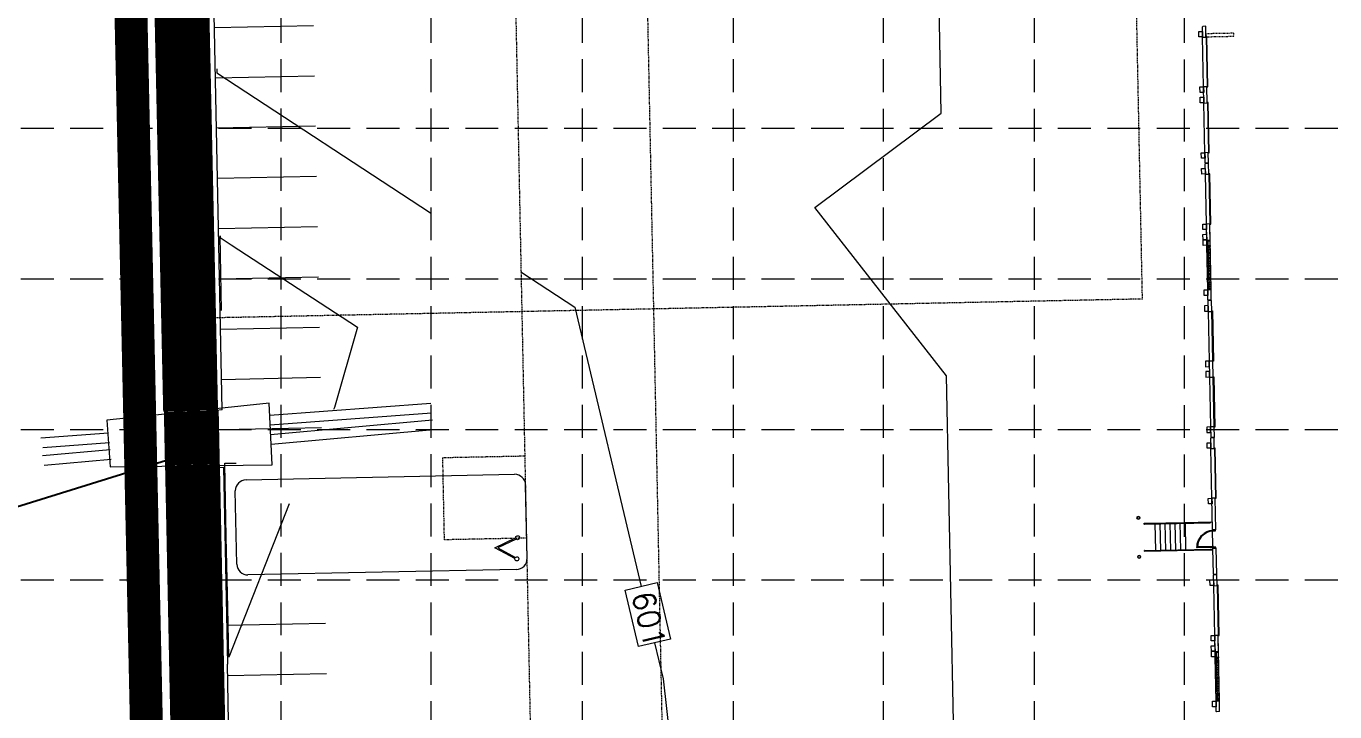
# Model space of a CAD drawing. Extents: x 2140663 to 2528301, y 336313 to 7007653.
# Drawn here: x 2527319.9 to 2527558.4, y 7006612.1 to 7006737 of the extents above; entities that cross this region are included whole.
import ezdxf

# ---------------------------------------------------------------- set-up
doc = ezdxf.new("R2010")
doc.units = 0
doc.header["$MEASUREMENT"] = 0
for name, pattern in [('HIDDEN', [0.375, 0.25, -0.125]), ('PHANTOM2', [1.25, 0.625, -0.125, 0.125, -0.125, 0.125, -0.125]), ('xdrc002ar$0$HIDDEN2', [0.1875, 0.125, -0.0625]), ('xdrc002pt$0$HIDDEN2', [0.1875, 0.125, -0.0625])]:
    doc.linetypes.add(name, pattern=pattern)
for name, color, linetype in [('1 PROPOSED CONTOURS', 43, 'Continuous'), ('1 SILT FENCE', 200, 'Continuous'), ('GRID', 254, 'HIDDEN'), ('LIMITS OF DISTURBANCE', 1, 'HIDDEN'), ('SANDBAGS', 250, 'HIDDEN'), ('xdrc002ar$0$BASE1$0$ADO', 8, 'Continuous'), ('xdrc002ar$0$BASE1$0$AFL', 1, 'Continuous'), ('xdrc002ar$0$BASE1$0$AFLHR', 7, 'Continuous'), ('xdrc002ar$0$BASE1$0$AFLST', 1, 'Continuous'), ('xdrc002ar$0$BASE1$0$awa', 7, 'Continuous'), ('xdrc002ar$0$BASE1$0$awaWING', 1, 'xdrc002ar$0$HIDDEN2'), ('xdrc002ar$0$WINDOWS', 8, 'Continuous'), ('xdrc002ar$0$xdrc002ar$0$C-PKNG-FACE-N', 1, 'Continuous'), ('xdrc002ar$0$xdrc002ar$0$C-PKNG-STRP-N', 6, 'Continuous'), ('xdrc002ar$0$xdrc002WS$0$C-WATR-FDC-N-D1', 2, 'Continuous'), ('xdrc002ar$0$XR3$0$BASE1$0$ADO', 3, 'Continuous'), ('xdrc002ar$0$XR3$0$BASE1$0$AFL', 1, 'Continuous'), ('xdrc002ar$0$XR3$0$BASE1$0$AFLHR', 2, 'Continuous'), ('xdrc002ar$0$XR3$0$BASE1$0$AFLST', 2, 'Continuous'), ('xdrc002ar$0$XR3$0$BASE1$0$awa', 4, 'Continuous'), ('xdrc002ar$0$XR3$0$WINDOWS', 2, 'Continuous'), ('xdrc002bs$0$C-STRM-DEMO-E', 6, 'Continuous'), ('xdrc002bs$0$v-pave-exst', 6, 'Continuous'), ('xdrc002pt$0$V-ESMT-ACCS-N', 2, 'xdrc002pt$0$HIDDEN2'), ('xdrc002pt$0$V-ESMT-STRM-N', 2, 'xdrc002pt$0$HIDDEN2'), ('xdrc002pt$0$v-prop-line', 3, 'PHANTOM2')]:
    doc.layers.add(name, color=color, linetype=linetype)
doc.layers.add('xdrc002bs$0$v-strm-exst', color=2, linetype='Continuous', lineweight=0)
doc.styles.get("Standard").update_dxf_attribs({"font": 'ARIAL.TTF'})

# ---------------------------------------------------------------- blocks, each defined once
blk = doc.blocks.new('xdrc002ar$0$XR3$0$A$C228123AE')
at = {"layer": 'xdrc002ar$0$XR3$0$BASE1$0$ADO', "lineweight": 0}
for points in [[(22.61683327611536, 15.75429074559361), (22.61683327611536, 17.50429074559361), (132.6168332761154, 17.50429074559361), (132.6168332761154, 15.75429074559361)], [(166.6168332761154, 15.75429074559361), (166.6168332761154, 17.50429074559361), (276.6168332761154, 17.50429074559361), (276.6168332761154, 15.75429074559361)]]:
    blk.add_lwpolyline(points, close=True, dxfattribs=at)
at = {"layer": 'xdrc002ar$0$XR3$0$BASE1$0$AFL', "lineweight": 0}
for p, q in [((22.86683327844366, 8.004440076649189), (132.3668332770467, 8.004440076649189)), ((166.866833277978, 8.004440076649189), (276.366833276581, 8.004440076649189))]:
    blk.add_line(p, q, dxfattribs=at)
for points in [[(10.86683327844366, 8.004440078511834), (10.86683327844366, 0.004440078511834145), (22.86683327844366, 0.004440078511834145), (22.86683327844366, 8.004440078511834)], [(132.3668332770467, 8.004440078511834), (132.3668332770467, 0.004440078511834145), (144.3668332770467, 0.004440078511834145), (144.3668332770467, 8.004440078511834)], [(154.866833277978, 8.004440077580512), (154.866833277978, 0.00444007758051157), (166.866833277978, 0.00444007758051157), (166.866833277978, 8.004440077580512)], [(276.366833276581, 8.004440077580512), (276.366833276581, 0.00444007758051157), (288.366833276581, 0.00444007758051157), (288.366833276581, 8.004440077580512)]]:
    blk.add_lwpolyline(points, close=True, dxfattribs=at)
at = {"layer": 'xdrc002ar$0$XR3$0$BASE1$0$awa', "lineweight": 0}
for p, q in [((-0.008166723418980837, 15.25444007758051), (23.61683327611536, 15.25444007664919)), ((-0.008166723418980837, 15.25444007758051), (-0.008166723418980837, 8.754440076649189)), ((0.7418332765810192, 8.004440076649189), (-0.008166723418980837, 8.754440076649189)), ((0.7418332765810192, 8.004440076649189), (22.86683327658102, 8.004440076649189)), ((23.61683327658102, 8.754440076649189), (22.86683327658102, 8.004440076649189)), ((23.61683327658102, 8.754440076649189), (23.61683327611536, 15.25444007664919)), ((131.6168332770467, 8.754440078511834), (131.616833276581, 15.25444007851183)), ((131.6168332761154, 15.25444007758051), (167.6168332756497, 15.25444007571787)), ((131.6168332770467, 8.754440078511834), (132.3668332770467, 8.004440078511834)), ((132.3668332770467, 8.004440078511834), (166.866833277978, 8.004440076649189)), ((166.866833276581, 8.004440076649189), (167.616833276581, 8.754440076649189)), ((167.616833276581, 8.754440076649189), (167.6168332756497, 15.25444007851183)), ((275.616833276581, 8.754440077580512), (275.6168332756497, 15.25444007758051)), ((275.6168332761154, 15.25444007664919), (299.241833276581, 15.25444007758051)), ((276.366833276581, 8.004440077580512), (275.616833276581, 8.754440077580512)), ((276.366833276581, 8.004440077580512), (298.491833276581, 8.004440077580512)), ((299.241833276581, 8.754440077580512), (298.491833276581, 8.004440077580512)), ((299.241833276581, 15.25444007758051), (299.241833276581, 8.754440077580512))]:
    blk.add_line(p, q, dxfattribs=at)
blk = doc.blocks.new('xdrc002ar$0$XR3$0$BASE1$0$36D')
at = {"layer": 'xdrc002ar$0$XR3$0$BASE1$0$ADO'}
blk.add_lwpolyline([(-1.75, 1.000444171950221e-11), (0, 1.000444171950221e-11), (0, -35.99999999999), (-1.75, -35.99999999999)], close=True, dxfattribs=at)
blk.add_arc((0, 1.000444171950221e-11), 36, 180, 270, dxfattribs=at)
blk = doc.blocks.new('xdrc002ar$0$XR3$0$A$C2C35675B')
at = {"layer": 'xdrc002ar$0$XR3$0$BASE1$0$ADO', "lineweight": 0}
for points in [[(166.6244176290929, 172.5308349635452), (166.6244176290929, 174.2808349635452), (276.6244176290929, 174.2808349635452), (276.6244176290929, 172.5308349635452)], [(59.6332012093626, 170.7809842955321), (59.6332012093626, 166.0309842955321), (57.63320120889693, 166.0309842955321), (57.6332012093626, 170.7809842955321)], [(97.6332012093626, 170.7809842955321), (97.63320120889693, 166.0309842955321), (95.6332012093626, 166.0309842955321), (95.6332012093626, 170.7809842955321)]]:
    blk.add_lwpolyline(points, close=True, dxfattribs=at)
at = {"layer": 'xdrc002ar$0$XR3$0$BASE1$0$AFL', "lineweight": 0}
blk.add_line((166.8744176309556, 164.7809842946008), (276.3744176295586, 164.7809842946008), dxfattribs=at)
for points in [[(154.8744176309556, 164.7809842955321), (154.8744176309556, 156.7809842955321), (166.8744176309556, 156.7809842955321), (166.8744176309556, 164.7809842955321)], [(276.3744176295586, 164.7809842955321), (276.3744176295586, 156.7809842955321), (288.3744176295586, 156.7809842955321), (288.3744176295586, 164.7809842955321)]]:
    blk.add_lwpolyline(points, close=True, dxfattribs=at)
at = {"layer": 'xdrc002ar$0$XR3$0$BASE1$0$AFLHR', "lineweight": 0}
for p, q in [((54.13320120843127, 38.78098429553211), (54.13320120843127, 164.7809842955321)), ((54.13320120843127, 15.78098429646343), (54.13320120843127, 157.0340611664578)), ((55.63320120843127, 15.78098429646343), (55.63320120796561, 160.0691040679812)), ((113.6332012093626, 15.78098429646343), (113.6332012093626, 160.069068627432)), ((115.1332012093626, 38.78098429553211), (115.1332012093626, 164.7809842955321)), ((115.1332012093626, 15.78098429646343), (115.1332012093626, 157.0340611655265))]:
    blk.add_line(p, q, dxfattribs=at)
for centre, start, end in [((54.88320120889693, 160.069068627432), 0, 180), ((114.3832012093626, 160.069068627432), 0, 180), ((54.88320120982826, 15.78098429553211), 180, 0), ((114.3832012093626, 15.78098429646343), 180, 0)]:
    blk.add_arc(centre, 0.75, start, end, dxfattribs=at)
at = {"layer": 'xdrc002ar$0$XR3$0$BASE1$0$AFLST', "lineweight": 0}
for p, q in [((56.88320120982826, 164.7809842964634), (59.63320120843127, 164.7809842964634)), ((61.38320120843127, 164.7809842964634), (98.38320121075958, 164.7809842927381)), ((113.6332012093626, 104.7809842936695), (55.63320120843127, 104.7809842918068)), ((113.6332012093626, 93.78098429460078), (55.63320120843127, 93.78098429553211)), ((113.6332012093626, 82.78098429646343), (55.63320120843127, 82.78098429739475)), ((113.6332012093626, 71.78098429739475), (55.63320120843127, 71.78098429832608)), ((113.6332012093626, 60.7809842992574), (55.63320120843127, 60.78098430018872)), ((113.6332012093626, 49.78098430112004), (55.63320120843127, 49.78098430205137)), ((113.6332012093626, 38.78098430298269), (55.63320120843127, 38.78098430298269))]:
    blk.add_line(p, q, dxfattribs=at)
for centre in [(42.13320120843127, 2.998648459091783), (127.1332012098283, 2.998648459091783)]:
    blk.add_circle(centre, 3, dxfattribs=at)
at = {"layer": 'xdrc002ar$0$XR3$0$BASE1$0$awa', "lineweight": 0}
for p, q in [((-0.0005823704414069653, 172.0309842955321), (57.6332012093626, 172.0309842983261)), ((-0.0005823704414069653, 172.0309842955321), (-0.0005823704414069653, 165.5309842946008)), ((57.63320120889693, 165.5309842955321), (57.6332012093626, 172.0309842936695)), ((97.63320120982826, 172.0309842973948), (167.6244176286273, 172.0309842936695)), ((97.63320120889693, 165.5309842946008), (97.6332012093626, 172.0309842946008)), ((167.6244176295586, 165.5309842946008), (167.6244176286273, 172.0309842964634)), ((275.6244176295586, 165.5309842955321), (275.6244176286273, 172.0309842955321)), ((275.6244176290929, 172.0309842946008), (299.2494176295586, 172.0309842955321)), ((299.2494176295586, 172.0309842955321), (299.2494176295586, 165.5309842955321)), ((0.749417629558593, 164.7809842946008), (-0.0005823704414069653, 165.5309842946008)), ((0.7494176286272705, 164.7809842955321), (56.8832012093626, 164.7809842946008)), ((56.88320120889693, 164.7809842955321), (57.63320120889693, 165.5309842955321)), ((98.38320120889693, 164.7809842946008), (97.63320120889693, 165.5309842946008)), ((98.38320120517164, 164.7809842983261), (166.8744176309556, 164.7809842946008)), ((166.8744176295586, 164.7809842946008), (167.6244176295586, 165.5309842946008)), ((276.3744176295586, 164.7809842955321), (275.6244176295586, 165.5309842955321)), ((276.3744176295586, 164.7809842955321), (298.4994176295586, 164.7809842955321)), ((299.2494176295586, 165.5309842955321), (298.4994176295586, 164.7809842955321))]:
    blk.add_line(p, q, dxfattribs=at)
at = {"layer": 'xdrc002ar$0$XR3$0$BASE1$0$ADO', "lineweight": 0, "extrusion": (0, 0, -1), "zscale": -1}
blk.add_blockref('xdrc002ar$0$XR3$0$BASE1$0$36D', (-59.63320120843127, 166.0309842955321), dxfattribs=at)
blk = doc.blocks.new('xdrc002ar$0$XR3$0$A$C78C46FB7')
at = {"layer": 'xdrc002ar$0$XR3$0$WINDOWS', "linetype": 'Continuous', "lineweight": 0}
for p, q in [((-9.313225746154785e-10, 6.5), (1.999999999068677, 6.499999997206032)), ((-5.587935447692871e-09, 2), (1.999999994412065, 1.999999997206032)), ((1.999999994412065, 1.999999998137355), (1.999999999068677, 6.499999997206032)), ((1.999999997671694, 4.250759867951274), (105.9999999818392, 4.250759805552661)), ((107.9999999795109, 6.5), (105.9999999795109, 6.499999997206032)), ((105.9999999841675, 1.999999998137355), (105.9999999795109, 6.499999997206032)), ((107.9999999841675, 2), (105.9999999841675, 1.999999997206032))]:
    blk.add_line(p, q, dxfattribs=at)
blk = doc.blocks.new('xdrc002ar$0$BASE1$0$36D')
at = {"layer": 'xdrc002ar$0$BASE1$0$ADO'}
blk.add_lwpolyline([(-1.75, 1.000444171950221e-11), (0, 1.000444171950221e-11), (0, -35.99999999999), (-1.75, -35.99999999999)], close=True, dxfattribs=at)
blk.add_arc((0, 1.000444171950221e-11), 36, 180, 270, dxfattribs=at)

msp = doc.modelspace()

# ---------------------------------------------------------------- linework, layer by layer
at = {"layer": '1 PROPOSED CONTOURS', "color": 43, "lineweight": 0, "extrusion": (0.9998237379811397, 0.01877479612197324, 0), "elevation": 2658590.940832231}
msp.add_lwpolyline([(6958033.124135932, 602.0000000000005), (6958190.726379608, 602.0000000000005)], dxfattribs=at)
at = {"layer": '1 PROPOSED CONTOURS', "color": 43, "lineweight": 0}
for points, elevation in [([(2527354.642684694, 7006729.253888536), (2527354.642684698, 7006729.253888545)], 601), ([(2527354.642684698, 7006729.253888545), (2527354.666969925, 7006728.550383411)], 601), ([(2527355.26709807, 7006698.802870698), (2527355.276401256, 7006698.533371935)], 600), ([(2527355.276401256, 7006698.533371935), (2527357.293685895, 7006697.21232863)], 600), ([(2527410.071885134, 7006692.267802658), (2527419.908715188, 7006685.826035182)], 601), ([(2527349.880919536, 7006679.297707298), (2527350.918920114, 7006679.403564127)], 599), ([(2527350.918920114, 7006679.403564127), (2527350.93010422, 7006676.191477386)], 599), ([(2527350.93010422, 7006676.191477386), (2527350.987109301, 7006669.410518965)], 599), ([(2527356.10518522, 7006657.378874022), (2527358.17899018, 7006657.397570705)], 600), ([(2527356.379096113, 7006643.944676698), (2527356.10518522, 7006657.268061657)], 600), ([(2527367.84835436, 7006649.958880051), (2527356.830089073, 7006622.007826449)], 600)]:
    msp.add_lwpolyline(points, dxfattribs=dict(at, elevation=elevation))
at = {"layer": '1 PROPOSED CONTOURS', "color": 43, "lineweight": 0, "extrusion": (0.5478446263615063, 0.8365801009866429, 0), "elevation": 7246287.351474898}
msp.add_lwpolyline([(1724263.962178536, 601.0000000000005), (1724217.398755359, 601.0000000000005)], dxfattribs=at)
at = {"layer": '1 PROPOSED CONTOURS', "color": 43, "lineweight": 0, "extrusion": (-0.5974290973811524, 0.8019217378287871, 0), "elevation": 4108847.947987372}
msp.add_lwpolyline([(-6212836.866905555, 602.0000000000002), (-6212865.626067247, 602.0000000000002)], dxfattribs=at)
at = {"layer": '1 PROPOSED CONTOURS', "color": 43, "lineweight": 0, "extrusion": (0.7871897161768903, 0.6167109134313637, 0), "elevation": 6310704.195995749}
msp.add_lwpolyline([(3956851.972730976, 602), (3956890.944302427, 602)], dxfattribs=at)
at = {"layer": '1 PROPOSED CONTOURS', "color": 43, "lineweight": 0, "extrusion": (0.9998030805848842, 0.01984439600934758, 0), "elevation": 2665901.287539472}
msp.add_lwpolyline([(6955151.631799056, 600.0000000000005), (6955165.20906394, 600.0000000000005)], dxfattribs=at)
at = {"layer": '1 PROPOSED CONTOURS', "color": 43, "lineweight": 0, "extrusion": (-0.5478446232733848, -0.8365801030089367, 0), "elevation": -7246262.580078906}
msp.add_lwpolyline([(-1724244.56958672, 600), (-1724217.105971871, 600)], dxfattribs=at)
at = {"layer": '1 PROPOSED CONTOURS', "color": 43, "lineweight": 0, "extrusion": (0.9542100832262653, 0.2991372879955356, 0), "elevation": 4507588.953881206}
msp.add_lwpolyline([(5929823.413819462, 600.0000000000005), (5929823.413818477, 600.0000000000005)], dxfattribs=at)
at = {"layer": '1 PROPOSED CONTOURS', "color": 43, "lineweight": 0, "extrusion": (0.9729939270346778, 0.2308307127607505, 0), "elevation": 4076522.505560766}
msp.add_lwpolyline([(6234056.618397749, 601), (6234004.307124878, 601)], dxfattribs=at)
at = {"layer": '1 PROPOSED CONTOURS', "color": 43, "lineweight": 0, "extrusion": (0.9619118568119178, -0.2733597990280366, 0), "elevation": 515771.818718317}
msp.add_lwpolyline([(7430694.815358375, 600), (7430679.626447158, 600)], dxfattribs=at)
at = {"layer": '1 PROPOSED CONTOURS', "color": 43, "lineweight": 0, "extrusion": (0.1014552600501517, -0.9948401028346998, 0), "elevation": -6714112.613654478}
msp.add_lwpolyline([(3225172.329882012, 599), (3225173.485670164, 599)], dxfattribs=at)
at = {"layer": '1 PROPOSED CONTOURS', "color": 43, "lineweight": 0, "extrusion": (0.999793571417618, 0.02031783827094636, 0), "elevation": 2669187.588484105}
msp.add_lwpolyline([(6953876.045047607, 599), (6953882.538823413, 599)], dxfattribs=at)
at = {"layer": '1 PROPOSED CONTOURS', "color": 43, "lineweight": 0, "extrusion": (0.9997935721647712, 0.02031780150524478, 0), "elevation": 2669187.332767184}
msp.add_lwpolyline([(6953872.833180619, 599), (6953876.143202418, 599)], dxfattribs=at)
at = {"layer": '1 PROPOSED CONTOURS', "color": 43, "lineweight": 0, "extrusion": (0.9997939987255932, 0.02029680054315868, 0), "elevation": 2669180.035889275}
msp.add_lwpolyline([(6953824.873922833, 602.0000000000005), (6953930.03412268, 602.0000000000005)], dxfattribs=at)
at = {"layer": '1 PROPOSED CONTOURS', "color": 43, "lineweight": 0, "extrusion": (0.015481386728047, -0.9998801561512143, 0), "elevation": -6966702.806260691}
msp.add_lwpolyline([(2635520.086765984, 599), (2635519.00139075, 599)], dxfattribs=at)
at = {"layer": '1 PROPOSED CONTOURS', "color": 43, "lineweight": 0, "extrusion": (0.015481385799505, -0.9998801561655912, 0), "elevation": -6966702.808708175}
msp.add_lwpolyline([(2635521.051989944, 599.0000000000005), (2635520.080296332, 599.0000000000005)], dxfattribs=at)
at = {"layer": '1 PROPOSED CONTOURS', "color": 43, "lineweight": 0, "extrusion": (0.887129172900173, -0.4615212135855239, 0), "elevation": -991616.6292750593}
msp.add_lwpolyline([(7382256.886645576, 600.0000000000002), (7382256.445606039, 600.0000000000002)], dxfattribs=at)
at = {"layer": '1 PROPOSED CONTOURS', "color": 43, "lineweight": 0, "extrusion": (1, 0, 0), "elevation": 2527356.10518522}
for points in [[(7006657.268061657, 600), (7006657.378874022, 600)], [(7006657.378874022, 600), (7006657.378874022, 600)]]:
    msp.add_lwpolyline(points, dxfattribs=at)
at = {"layer": '1 PROPOSED CONTOURS', "color": 43, "lineweight": 0, "extrusion": (0.9997887377904114, 0.02055431311077812, 0), "elevation": 2670839.197697669}
msp.add_lwpolyline([(6953202.726218218, 600), (6953215.631236682, 600)], dxfattribs=at)
at = {"layer": '1 PROPOSED CONTOURS', "color": 43, "linetype": 'Continuous', "lineweight": 0, "extrusion": (0.2308307125559688, -0.9729939270832597, 0)}
for points, elevation in [([(4076519.504248724, 601), (4076525.504248724, 601)], -6234004.307982847), ([(4076525.504248726, 601), (4076519.504248726, 601)], -6233993.736554276)]:
    msp.add_lwpolyline(points, dxfattribs=dict(at, elevation=elevation))
at = {"layer": '1 PROPOSED CONTOURS', "color": 43, "linetype": 'Continuous', "lineweight": 0, "extrusion": (0.9729939270427443, 0.2308307127267484, 0)}
for points, elevation in [([(6233993.735838765, 601), (6234004.307267337, 601)], 4076519.505342913), ([(6234004.307267335, 601), (6233993.735838763, 601)], 4076525.505342914)]:
    msp.add_lwpolyline(points, dxfattribs=dict(at, elevation=elevation))
at = {"layer": '1 PROPOSED CONTOURS', "color": 43, "lineweight": 0, "extrusion": (0.9997887359842994, 0.02055440096224717, 0), "elevation": 2670839.808675811}
msp.add_lwpolyline([(6953193.455064255, 600), (6953202.491531463, 600)], dxfattribs=at)
at = {"layer": '1 PROPOSED CONTOURS', "color": 43, "lineweight": 0, "extrusion": (0.9729939270404335, 0.2308307127364893, 0), "elevation": 4076522.505405326}
msp.add_lwpolyline([(6233993.735797954, 601.0000000000005), (6233987.000145018, 601.0000000000005)], dxfattribs=at)
at = {"layer": '1 PROPOSED CONTOURS', "color": 43, "lineweight": 0, "extrusion": (0.9937542034164745, 0.1115911429822648, 0), "elevation": 3293526.648625991}
msp.add_lwpolyline([(6680816.706798923, 601), (6680759.071761793, 601)], dxfattribs=at)
at = {"layer": '1 SILT FENCE', "color": 200, "linetype": 'Continuous', "lineweight": 0, "const_width": 10}
for points in [[(2527349.882174684, 7006666.896567727), (2527332.665792525, 7007457.699583834), (2527360.286020877, 7007457.772928173)], [(2527399.081934685, 7006315.288383235), (2527391.900589671, 7006326.489594969), (2527366.741728181, 7006393.255902261), (2527354.340679787, 7006455.342112081), (2527350.22266781, 7006657.083685357)]]:
    msp.add_lwpolyline(points, dxfattribs=at)
at = {"layer": 'GRID', "color": 253, "linetype": 'HIDDEN', "lineweight": 0, "ltscale": 24}
for p, q in [((2527339.208465025, 7006032.020494846), (2527338.773547749, 7007623.404141763)), ((2527366.415647264, 7006032.016217309), (2527366.29970966, 7007623.616497753)), ((2527393.70391521, 7006032.011927022), (2527393.789998551, 7007623.565466588)), ((2527421.368363672, 7006032.007577593), (2527421.22060479, 7007623.464267181)), ((2527448.923389785, 7006032.003245368), (2527448.642908241, 7007623.487741725)), ((2527476.162591924, 7006031.998962794), (2527476.168752994, 7007623.471191216)), ((2527503.695680559, 7006031.994634018), (2527503.666313902, 7007623.464716725)), ((2527530.983350792, 7006031.990343825), (2527531.038154987, 7007623.461265043)), ((2527228.947377252, 7006718.466412088), (2528272.331315909, 7006718.466412088)), ((2527228.947377252, 7006691.00894002), (2528272.331315909, 7006691.00894002)), ((2527228.947377252, 7006663.551467947), (2528272.331315909, 7006663.551467947)), ((2527228.947377252, 7006636.093995878), (2528272.331315909, 7006636.093995878))]:
    msp.add_line(p, q, dxfattribs=at)
at = {"layer": 'LIMITS OF DISTURBANCE', "ltscale": 70, "const_width": 6}
msp.add_lwpolyline([(2527323.279507909, 7007478.034385583), (2527323.279507909, 7007463.102355542), (2527345.362386929, 7006446.874516389, 0.3527120601780434), (2527681.725039883, 7006131.321992346), (2528205.897920626, 7006144.525554366), (2528183.386823632, 7007495.015237641)], format="xyb", close=True, dxfattribs=at)
at = {"layer": 'SANDBAGS', "color": 7, "linetype": 'Continuous'}
msp.add_line((2527307.647117077, 7006646.172703863), (2527349.162242641, 7006659.067931596), dxfattribs=at)
at = {"layer": 'SANDBAGS', "color": 2, "linetype": 'Continuous', "lineweight": 0, "const_width": 10}
msp.add_lwpolyline([(2527350.203335265, 7006657.088970589), (2527350.002599594, 7006666.870458428)], dxfattribs=at)
at = {"layer": 'xdrc002ar$0$BASE1$0$ADO', "lineweight": 0}
for points in [[(2527535.134126392, 7006725.962106516), (2527535.279929625, 7006725.965066506), (2527535.093873107, 7006735.129841175), (2527534.948069874, 7006735.126881185)], [(2527535.377691288, 7006713.964583312), (2527535.523494522, 7006713.967543302), (2527535.337438004, 7006723.132317971), (2527535.19163477, 7006723.129357981)], [(2527535.962893989, 7006685.138661806), (2527536.108697223, 7006685.141621797), (2527536.294753741, 7006675.976847128), (2527536.148950507, 7006675.973887137)], [(2527536.206458885, 7006673.141138603), (2527536.352262119, 7006673.144098594), (2527536.538318637, 7006663.979323925), (2527536.392515403, 7006663.976363934)], [(2527536.656385397, 7006650.978941713), (2527536.80218863, 7006650.981901703), (2527536.616132112, 7006660.146676373), (2527536.470328879, 7006660.143716382)], [(2527536.627287928, 7006645.227900588), (2527536.231536294, 7006645.219866329), (2527536.23491914, 7006645.053234062), (2527536.630670773, 7006645.061268321)], [(2527536.691561997, 7006642.06188752), (2527536.295810364, 7006642.053853261), (2527536.29919321, 7006641.887220995), (2527536.694944843, 7006641.895255254)]]:
    msp.add_lwpolyline(points, close=True, dxfattribs=at)
at = {"layer": 'xdrc002ar$0$BASE1$0$ADO', "color": 7, "lineweight": 0}
for points in [[(2527535.641552365, 7006700.967310765), (2527535.787355598, 7006700.970270755), (2527535.601299069, 7006710.135045358), (2527535.455495837, 7006710.132085368)], [(2527537.163806453, 7006625.98410169), (2527537.309609686, 7006625.987061681), (2527537.123553157, 7006635.151836284), (2527536.977749925, 7006635.148876294)]]:
    msp.add_lwpolyline(points, close=True, dxfattribs=at)
at = {"layer": 'xdrc002ar$0$BASE1$0$AFL', "color": 7, "lineweight": 0}
for p, q in [((2527534.488015945, 7006725.969827275), (2527534.302805138, 7006735.092943877)), ((2527534.731580841, 7006713.972304071), (2527534.546370034, 7006723.095420673)), ((2527534.123404968, 7006711.084410268), (2527534.789934029, 7006711.097941652)), ((2527534.143702043, 7006710.084616676), (2527534.123404968, 7006711.084410268)), ((2527534.810231105, 7006710.098148059), (2527534.143702043, 7006710.084616676)), ((2527534.789934029, 7006711.097941652), (2527534.810231105, 7006710.098148059)), ((2527534.995441922, 7006700.975031522), (2527534.810231105, 7006710.098148059)), ((2527534.328912861, 7006700.961500138), (2527534.995441922, 7006700.975031522)), ((2527534.349209937, 7006699.961706545), (2527534.328912861, 7006700.961500138)), ((2527534.995441922, 7006700.975031522), (2527535.015738999, 7006699.975237929)), ((2527535.015738999, 7006699.975237929), (2527534.349209937, 7006699.961706545)), ((2527534.387266954, 7006698.087093559), (2527535.053796016, 7006698.100624943)), ((2527534.40756403, 7006697.087299964), (2527534.387266954, 7006698.087093559)), ((2527535.053796016, 7006698.100624943), (2527535.074093092, 7006697.100831348)), ((2527535.074093092, 7006697.100831348), (2527534.40756403, 7006697.087299964)), ((2527534.572477771, 7006688.963977021), (2527535.239006833, 7006688.977508405)), ((2527534.592774847, 7006687.964183428), (2527534.572477771, 7006688.963977021)), ((2527535.239006833, 7006688.977508405), (2527535.259303909, 7006687.977714812)), ((2527535.259303909, 7006687.977714812), (2527534.592774847, 7006687.964183428)), ((2527535.317629253, 7006685.104724498), (2527535.502840059, 7006675.981607896)), ((2527535.561194149, 7006673.107201295), (2527535.746404956, 7006663.984084693)), ((2527536.010274949, 7006650.986662472), (2527535.825064142, 7006660.109779074)), ((2527535.645659056, 7006636.101201194), (2527536.312188117, 7006636.114732578)), ((2527535.665956131, 7006635.101407601), (2527535.645659056, 7006636.101201194)), ((2527536.312188117, 7006636.114732578), (2527536.332485193, 7006635.114938985)), ((2527536.332485193, 7006635.114938985), (2527535.665956131, 7006635.101407601)), ((2527536.51769601, 7006625.991822449), (2527536.332485193, 7006635.114938985)), ((2527535.851166949, 7006625.978291065), (2527536.51769601, 7006625.991822449)), ((2527535.871464025, 7006624.978497472), (2527535.851166949, 7006625.978291065)), ((2527536.537993087, 7006624.992028856), (2527535.871464025, 7006624.978497472)), ((2527536.51769601, 7006625.991822449), (2527536.537993087, 7006624.992028856)), ((2527535.909521042, 7006623.103884485), (2527536.576050104, 7006623.117415868)), ((2527535.929818118, 7006622.104090892), (2527535.909521042, 7006623.103884485)), ((2527536.596347179, 7006622.117622276), (2527535.929818118, 7006622.104090892)), ((2527536.576050104, 7006623.117415868), (2527536.596347179, 7006622.117622276)), ((2527536.094731859, 7006613.980767949), (2527536.761260921, 7006613.994299333)), ((2527536.115028935, 7006612.980974355), (2527536.094731859, 7006613.980767949)), ((2527536.781557997, 7006612.994505739), (2527536.115028935, 7006612.980974355)), ((2527536.761260921, 7006613.994299333), (2527536.781557997, 7006612.994505739))]:
    msp.add_line(p, q, dxfattribs=at)
for points in [[(2527534.302805138, 7006735.092943877), (2527533.636276071, 7006735.079412494), (2527533.615978996, 7006736.079206094), (2527534.282508063, 7006736.092737477)], [(2527534.508313019, 7006724.970033675), (2527533.841783952, 7006724.956502291), (2527533.821486878, 7006725.956295892), (2527534.488015945, 7006725.969827275)], [(2527534.546370034, 7006723.095420673), (2527533.879840967, 7006723.08188929), (2527533.859543893, 7006724.081682891), (2527534.526072959, 7006724.095214274)], [(2527534.751877916, 7006712.972510471), (2527534.085348849, 7006712.958979088), (2527534.065051774, 7006713.958772688), (2527534.731580841, 7006713.972304071)], [(2527535.297332178, 7006686.104518099), (2527534.630803111, 7006686.090986716), (2527534.651100186, 7006685.091193115), (2527535.317629253, 7006685.104724498)], [(2527535.50284006, 7006675.981607896), (2527534.836310993, 7006675.968076513), (2527534.856608068, 7006674.968282913), (2527535.523137134, 7006674.981814296)], [(2527535.540897075, 7006674.106994895), (2527534.874368008, 7006674.093463512), (2527534.894665082, 7006673.093669912), (2527535.561194149, 7006673.107201295)], [(2527535.746404956, 7006663.984084693), (2527535.079875889, 7006663.97055331), (2527535.100172963, 7006662.970759709), (2527535.76670203, 7006662.984291092)], [(2527535.825064142, 7006660.109779074), (2527535.158535075, 7006660.096247691), (2527535.138238001, 7006661.096041291), (2527535.804767068, 7006661.109572674)], [(2527536.030572024, 7006649.986868871), (2527535.364042957, 7006649.973337488), (2527535.343745882, 7006650.973131089), (2527536.010274949, 7006650.986662472)]]:
    msp.add_lwpolyline(points, close=True, dxfattribs=at)
at = {"layer": 'xdrc002ar$0$BASE1$0$AFLHR', "lineweight": 0}
for p, q in [((2527523.683687357, 7006646.423762374), (2527535.452347546, 7006646.662681061)), ((2527523.686224491, 7006646.298788173), (2527535.707749767, 7006646.542840342)), ((2527525.599958424, 7006646.4626651), (2527536.097791227, 7006646.675784384)), ((2527523.784327019, 7006641.466452438), (2527535.805855248, 7006641.710504667)), ((2527523.786864153, 7006641.341478239), (2527535.555524343, 7006641.580396926)), ((2527525.70313522, 7006641.380380965), (2527536.200968023, 7006641.593500249))]:
    msp.add_line(p, q, dxfattribs=at)
for centre, start, end in [((2527523.684955924, 7006646.361275273), 91.16301703732765, 271.1630170373276), ((2527535.7064812, 7006646.605327442), 271.1630170373276, 91.16301703732765), ((2527523.785595586, 7006641.403965339), 91.16301703732765, 271.1630170373276), ((2527535.807120862, 7006641.648017507), 271.1630170373276, 91.16301703732765)]:
    msp.add_arc(centre, 0.06249997545074071, start, end, dxfattribs=at)
at = {"layer": 'xdrc002ar$0$BASE1$0$AFLST', "color": 7, "lineweight": 0}
for p, q in [((2527525.602495559, 7006646.3376909), (2527525.700598086, 7006641.505355165)), ((2527526.518973025, 7006646.356296551), (2527526.617075553, 7006641.523960817)), ((2527527.435450492, 7006646.374902204), (2527527.53355302, 7006641.542566469)), ((2527528.351927959, 7006646.393507855), (2527528.450030487, 7006641.56117212)), ((2527529.268405426, 7006646.412113507), (2527529.366507953, 7006641.579777773)), ((2527530.184882893, 7006646.430719159), (2527530.28298542, 7006641.598383424)), ((2527531.10136036, 7006646.449324811), (2527531.199462887, 7006641.616989076)), ((2527536.188705207, 7006642.197542216), (2527536.12612256, 7006645.280239151)), ((2527536.19631661, 7006641.822619616), (2527536.191665197, 7006642.051738983))]:
    msp.add_line(p, q, dxfattribs=at)
for centre in [(2527522.598415485, 7006647.401935638), (2527522.74218643, 7006640.320064303)]:
    msp.add_circle(centre, 0.2499999018029629, dxfattribs=at)
at = {"layer": 'xdrc002ar$0$BASE1$0$awa', "lineweight": 0}
for p, q in [((2527534.32660094, 7006737.000068995), (2527534.265382406, 7006736.936313327)), ((2527534.302805138, 7006735.092943877), (2527534.265382406, 7006736.936313327)), ((2527534.868155806, 7006737.011063243), (2527534.32660094, 7006737.000068995)), ((2527534.908115672, 7006735.042719593), (2527534.868155806, 7006737.011063243)), ((2527534.302805138, 7006735.092943877), (2527534.366560805, 7006735.031725344)), ((2527534.366560805, 7006735.031725344), (2527534.908115672, 7006735.042719593)), ((2527534.488015945, 7006725.969827275), (2527534.549234477, 7006726.033582942)), ((2527534.546370034, 7006723.095420673), (2527534.488015945, 7006725.969827275)), ((2527534.549234477, 7006726.033582942), (2527535.090789344, 7006726.044577191)), ((2527535.151680568, 7006723.04519639), (2527535.090789344, 7006726.044577191)), ((2527534.610125701, 7006723.034202141), (2527534.546370034, 7006723.095420673)), ((2527534.610125701, 7006723.034202141), (2527535.151680568, 7006723.04519639)), ((2527534.792799374, 7006714.036059738), (2527534.731580841, 7006713.972304071)), ((2527534.769003572, 7006712.12893462), (2527534.731580841, 7006713.972304071)), ((2527534.792799374, 7006714.036059738), (2527535.33435424, 7006714.047053987)), ((2527535.374314106, 7006712.078710336), (2527535.33435424, 7006714.047053987)), ((2527534.769003572, 7006712.12893462), (2527534.832759239, 7006712.067716087)), ((2527535.374314106, 7006712.078710336), (2527534.832759239, 7006712.067716087)), ((2527535.280206522, 7006686.948093949), (2527535.341425054, 7006687.011849617)), ((2527535.280206522, 7006686.948093949), (2527535.317629253, 7006685.104724498)), ((2527535.882979921, 7006687.022843865), (2527535.341425054, 7006687.011849617)), ((2527535.882979921, 7006687.022843865), (2527535.922939787, 7006685.054500215)), ((2527535.38138492, 7006685.043505966), (2527535.317629253, 7006685.104724498)), ((2527535.38138492, 7006685.043505966), (2527535.922939787, 7006685.054500215)), ((2527535.564058593, 7006676.045363563), (2527535.50284006, 7006675.981607896)), ((2527535.50284006, 7006675.981607896), (2527535.561194149, 7006673.107201295)), ((2527535.564058593, 7006676.045363563), (2527536.105613459, 7006676.056357812)), ((2527536.105613459, 7006676.056357812), (2527536.166504683, 7006673.056977011)), ((2527535.561194149, 7006673.107201295), (2527535.624949817, 7006673.045982762)), ((2527535.624949817, 7006673.045982762), (2527536.166504683, 7006673.056977011)), ((2527535.746404956, 7006663.984084693), (2527535.807623489, 7006664.04784036)), ((2527535.746404956, 7006663.984084693), (2527535.783827687, 7006662.140715242)), ((2527535.807623489, 7006664.04784036), (2527536.349178356, 7006664.058834609)), ((2527536.349178356, 7006664.058834609), (2527536.389138221, 7006662.090490958)), ((2527535.847583354, 7006662.079496709), (2527535.783827687, 7006662.140715242)), ((2527535.848859944, 7006662.016904192), (2527535.787641411, 7006661.953148524)), ((2527535.825064142, 7006660.109779074), (2527535.787641411, 7006661.953148524)), ((2527535.825064142, 7006660.109779074), (2527535.88881981, 7006660.048560541)), ((2527536.389138221, 7006662.090490958), (2527535.847583354, 7006662.079496709)), ((2527536.390414811, 7006662.027898441), (2527535.848859944, 7006662.016904192)), ((2527535.88881981, 7006660.048560541), (2527536.430374676, 7006660.05955479)), ((2527536.430374676, 7006660.05955479), (2527536.390414811, 7006662.027898441)), ((2527536.010274949, 7006650.986662472), (2527536.071493482, 7006651.050418139)), ((2527536.12612256, 7006645.28023915), (2527536.010274949, 7006650.986662472)), ((2527536.071493482, 7006651.050418139), (2527536.613048349, 7006651.061412388)), ((2527536.731433094, 7006645.230014866), (2527536.613048349, 7006651.061412388)), ((2527536.12612256, 7006645.28023915), (2527536.189878227, 7006645.219020617)), ((2527536.189878227, 7006645.219020617), (2527536.731433094, 7006645.230014866)), ((2527536.19631661, 7006641.822619616), (2527536.257535143, 7006641.886375283)), ((2527536.291262577, 7006637.145769818), (2527536.19631661, 7006641.822619616)), ((2527536.257535143, 7006641.886375283), (2527536.79909001, 7006641.897369532)), ((2527536.896573111, 7006637.095545533), (2527536.79909001, 7006641.897369532)), ((2527536.291262577, 7006637.145769818), (2527536.355018244, 7006637.084551285)), ((2527536.896573111, 7006637.095545533), (2527536.355018244, 7006637.084551285))]:
    msp.add_line(p, q, dxfattribs=at)
at = {"layer": 'xdrc002ar$0$BASE1$0$awa', "color": 7, "lineweight": 0}
for p, q in [((2527534.834026904, 7006712.005273162), (2527534.772808372, 7006711.941517496)), ((2527534.810231105, 7006710.098148059), (2527534.772808372, 7006711.941517496)), ((2527534.810231105, 7006710.098148059), (2527534.873986772, 7006710.036929526)), ((2527535.375581766, 7006712.016267411), (2527534.834026904, 7006712.005273162)), ((2527534.873986772, 7006710.036929526), (2527535.415541635, 7006710.047923775)), ((2527535.415541635, 7006710.047923775), (2527535.375581766, 7006712.016267411)), ((2527534.995441922, 7006700.975031522), (2527535.056660455, 7006701.03878719)), ((2527535.074093092, 7006697.100831348), (2527534.995441922, 7006700.975031522)), ((2527535.056660455, 7006701.03878719), (2527535.598215317, 7006701.049781439)), ((2527535.679403621, 7006697.050607067), (2527535.598215317, 7006701.049781439)), ((2527535.137848758, 7006697.039612818), (2527535.074093092, 7006697.100831348)), ((2527535.137848758, 7006697.039612818), (2527535.679403621, 7006697.050607067)), ((2527535.300225365, 7006689.041264073), (2527535.239006833, 7006688.977508405)), ((2527535.276429567, 7006687.134138968), (2527535.239006833, 7006688.977508405)), ((2527535.300225365, 7006689.041264073), (2527535.841780228, 7006689.052258322)), ((2527535.881740096, 7006687.083914685), (2527535.841780228, 7006689.052258322)), ((2527535.276429567, 7006687.134138968), (2527535.340185233, 7006687.072920436)), ((2527535.881740096, 7006687.083914685), (2527535.340185233, 7006687.072920436)), ((2527536.356280992, 7006637.02206409), (2527536.29506246, 7006636.958308422)), ((2527536.332485193, 7006635.114938985), (2527536.29506246, 7006636.958308422)), ((2527536.897835854, 7006637.033058339), (2527536.356280992, 7006637.02206409)), ((2527536.937795722, 7006635.064714702), (2527536.897835854, 7006637.033058339)), ((2527536.332485193, 7006635.114938985), (2527536.39624086, 7006635.053720453)), ((2527536.39624086, 7006635.053720453), (2527536.937795722, 7006635.064714702)), ((2527536.51769601, 7006625.991822449), (2527536.578914543, 7006626.055578114)), ((2527536.596347179, 7006622.117622276), (2527536.51769601, 7006625.991822449)), ((2527536.578914543, 7006626.055578114), (2527537.120469405, 7006626.066572364)), ((2527537.201657709, 7006622.067397992), (2527537.120469405, 7006626.066572364)), ((2527536.660102846, 7006622.056403742), (2527536.596347179, 7006622.117622276)), ((2527536.660102846, 7006622.056403742), (2527537.201657709, 7006622.067397992)), ((2527536.822479453, 7006614.058054998), (2527536.761260921, 7006613.994299333)), ((2527536.798683655, 7006612.150929895), (2527536.761260921, 7006613.994299333)), ((2527536.798683655, 7006612.150929895), (2527536.862439321, 7006612.089711362)), ((2527536.822479453, 7006614.058054998), (2527537.364034316, 7006614.069049248)), ((2527537.403994184, 7006612.100705612), (2527536.862439321, 7006612.089711362)), ((2527537.403994184, 7006612.100705612), (2527537.364034316, 7006614.069049248))]:
    msp.add_line(p, q, dxfattribs=at)
at = {"layer": 'xdrc002ar$0$BASE1$0$awaWING', "color": 7, "lineweight": 0, "ltscale": 0.5}
for p, q in [((2527539.956626151, 7006735.750912173), (2527534.9576576, 7006735.64945565)), ((2527534.968648724, 7006735.10790072), (2527534.9576576, 7006735.64945565)), ((2527534.968648724, 7006735.10790072), (2527535.032404037, 7006735.046681819)), ((2527539.906398375, 7006735.145601931), (2527535.032404037, 7006735.046681819)), ((2527539.906398375, 7006735.145601931), (2527539.967617275, 7006735.209357247)), ((2527539.956626151, 7006735.750912173), (2527539.967617275, 7006735.209357247))]:
    msp.add_line(p, q, dxfattribs=at)
at = {"layer": 'xdrc002ar$0$WINDOWS', "color": 7, "linetype": 'Continuous', "lineweight": 0}
for p, q in [((2527535.239006833, 7006688.977508405), (2527535.074093092, 7006697.100831348)), ((2527535.304519254, 7006697.042996033), (2527535.307902099, 7006696.876363768)), ((2527535.3079021, 7006696.876363768), (2527535.682824696, 7006696.883975171)), ((2527535.679441851, 7006697.050607436), (2527535.682824696, 7006696.883975171)), ((2527535.463513015, 7006689.211279555), (2527535.838435611, 7006689.218890959)), ((2527535.466895861, 7006689.04464729), (2527535.463513014, 7006689.211279555)), ((2527535.841818458, 7006689.052258695), (2527535.838435611, 7006689.218890959)), ((2527536.761260921, 7006613.994299333), (2527536.596347179, 7006622.117622276)), ((2527536.826773342, 7006622.05978696), (2527536.830156187, 7006621.893154694)), ((2527536.830156188, 7006621.893154694), (2527537.205078784, 7006621.900766097)), ((2527537.201695939, 7006622.067398364), (2527537.205078784, 7006621.900766097)), ((2527536.985767103, 7006614.228070483), (2527537.360689699, 7006614.235681886)), ((2527536.989149949, 7006614.061438216), (2527536.985767102, 7006614.228070483)), ((2527537.364072546, 7006614.06904962), (2527537.360689699, 7006614.235681886))]:
    msp.add_line(p, q, dxfattribs=at)
at = {"layer": 'xdrc002ar$0$WINDOWS', "color": 7, "linetype": 'xdrc002ar$0$HIDDEN2', "lineweight": 0}
for p, q in [((2527535.651037623, 7006689.215086543), (2527535.495426702, 7006696.880170755)), ((2527537.173291711, 7006614.231877469), (2527537.01768079, 7006621.896961681))]:
    msp.add_line(p, q, dxfattribs=at)
at = {"layer": 'xdrc002ar$0$xdrc002ar$0$C-PKNG-FACE-N', "color": 7, "lineweight": 0}
for p, q in [((2527355.646435559, 7006667.11594845), (2527351.721475656, 7006860.436443256)), ((2527359.984885144, 7006654.362238055), (2527408.896112042, 7006655.355276087)), ((2527411.207222892, 7006640.0520425), (2527410.93629651, 7006653.396286313)), ((2527358.297248406, 7006638.977818433), (2527358.02548342, 7006652.363367036)), ((2527409.248232334, 7006638.011857215), (2527360.337433691, 7006637.018827875)), ((2527359.285142724, 7006487.894584055), (2527356.587954893, 7006620.742230502))]:
    msp.add_line(p, q, dxfattribs=at)
at = {"layer": 'xdrc002ar$0$xdrc002ar$0$C-PKNG-FACE-N', "color": 7, "lineweight": 0, "flags": 128}
msp.add_lwpolyline([(2527355.646435559, 7006667.11594845), (2527348.726263567, 7006666.399100666), (2527348.925524108, 7006656.584695612), (2527355.858297264, 7006656.680884012), (2527356.587954893, 7006620.742230502)], dxfattribs=at)
at = {"layer": 'xdrc002ar$0$xdrc002ar$0$C-PKNG-FACE-N', "color": 7, "lineweight": 0}
for centre, radius, start, end in [((2527408.936709389, 7006653.355688966), 1.9999992, 1.163108680564152, 91.16310867694222), ((2527360.025482491, 7006652.362650936), 1.9999992, 91.16310868333822, 179.9794851642389), ((2527360.296836327, 7006639.018415797), 2, 181.1631086824399, 271.1631086775461), ((2527409.207634971, 7006640.011445137), 2, 271.1631086776185, 1.163108686729389)]:
    msp.add_arc(centre, radius, start, end, dxfattribs=at)
at = {"layer": 'xdrc002ar$0$xdrc002ar$0$C-PKNG-STRP-N', "color": 7, "linetype": 'Continuous', "lineweight": 0}
for p, q in [((2527372.246004826, 7006737.120954745), (2527354.232558627, 7006736.755230181)), ((2527372.43205721, 7006727.95710599), (2527354.418611011, 7006727.591381425)), ((2527372.618109594, 7006718.793257235), (2527354.604663395, 7006718.42753267)), ((2527372.804161979, 7006709.62940848), (2527354.79071578, 7006709.263683914)), ((2527372.990214362, 7006700.465559724), (2527354.976768163, 7006700.099835159)), ((2527373.176266748, 7006691.301710969), (2527355.162820548, 7006690.935986403)), ((2527373.362319132, 7006682.137862211), (2527355.348872933, 7006681.772137646)), ((2527373.548371515, 7006672.974013458), (2527355.534925316, 7006672.608288893)), ((2527373.734423899, 7006663.8101647), (2527355.7209777, 7006663.444440135)), ((2527374.458673002, 7006628.137903338), (2527356.445226803, 7006627.772178774)), ((2527374.644725386, 7006618.974054586), (2527356.631279187, 7006618.608330021))]:
    msp.add_line(p, q, dxfattribs=at)
at = {"layer": 'xdrc002ar$0$xdrc002WS$0$C-WATR-FDC-N-D1', "color": 7, "lineweight": 0}
msp.add_lwpolyline([(2527408.958776198, 7006639.994324676), (2527405.314718997, 7006641.938465588), (2527409.111264035, 7006643.770040452, -5.681352566846566), (2527409.219891612, 7006643.544873849), (2527405.866843064, 7006641.927255888), (2527409.076453547, 7006640.214896642, -5.681352566860959)], format="xyb", close=True, dxfattribs=at)
at = {"layer": 'xdrc002ar$0$XR3$0$BASE1$0$ADO', "color": 7, "lineweight": 0}
for points in [[(2527535.639436435, 7006700.967266245), (2527535.785239669, 7006700.970226195), (2527535.599185738, 7006710.135000851), (2527535.453382505, 7006710.132040901)], [(2527537.161669265, 7006625.98405674), (2527537.307472498, 7006625.987016688), (2527537.121418567, 7006635.151791344), (2527536.975615334, 7006635.148831395)]]:
    msp.add_lwpolyline(points, close=True, dxfattribs=at)
at = {"layer": 'xdrc002ar$0$XR3$0$BASE1$0$AFL', "color": 7, "lineweight": 0}
for p, q in [((2527534.993325994, 7006700.974987186), (2527534.808117764, 7006710.098103775)), ((2527536.515558824, 7006625.991777681), (2527536.330350593, 7006635.11489427))]:
    msp.add_line(p, q, dxfattribs=at)
for points in [[(2527534.808117764, 7006710.098103775), (2527534.141588698, 7006710.084572581), (2527534.121291906, 7006711.084366178), (2527534.787820972, 7006711.097897374)], [(2527535.013622787, 7006699.975193588), (2527534.347093721, 7006699.961662393), (2527534.326796929, 7006700.961455991), (2527534.993325995, 7006700.974987186)], [(2527535.051679273, 7006698.10058059), (2527534.385150207, 7006698.087049394), (2527534.364853415, 7006699.086842993), (2527535.031382481, 7006699.100374188)], [(2527535.257184296, 7006687.977670401), (2527534.59065523, 7006687.964139207), (2527534.570358438, 7006688.963932805), (2527535.236887504, 7006688.977464001)], [(2527536.330350593, 7006635.11489427), (2527535.663821527, 7006635.101363075), (2527535.643524735, 7006636.101156674), (2527536.310053801, 7006636.114687869)], [(2527536.535855617, 7006624.991984082), (2527535.869326551, 7006624.978452886), (2527535.849029758, 7006625.978246486), (2527536.515558824, 7006625.991777681)], [(2527536.573912102, 7006623.117371085), (2527535.907383037, 7006623.103839889), (2527535.887086244, 7006624.103633489), (2527536.55361531, 7006624.117164683)], [(2527536.779417126, 7006612.994460897), (2527536.11288806, 7006612.980929702), (2527536.092591268, 7006613.9807233), (2527536.759120333, 7006613.994254496)]]:
    msp.add_lwpolyline(points, close=True, dxfattribs=at)
at = {"layer": 'xdrc002ar$0$XR3$0$BASE1$0$awa', "color": 7, "lineweight": 0}
for p, q in [((2527534.831914103, 7006712.005228872), (2527534.770695553, 7006711.941473223)), ((2527534.808117764, 7006710.098103775), (2527534.770695553, 7006711.941473223)), ((2527534.808117764, 7006710.098103775), (2527534.871873413, 7006710.036885224)), ((2527535.373468969, 7006712.016222969), (2527534.831914103, 7006712.005228872)), ((2527534.871873413, 7006710.036885224), (2527535.413428279, 7006710.047879321)), ((2527535.413428279, 7006710.047879321), (2527535.373468969, 7006712.016222969)), ((2527534.993325994, 7006700.974987186), (2527535.054544545, 7006701.038742835)), ((2527535.051679273, 7006698.10058059), (2527534.993325994, 7006700.974987186)), ((2527535.054544545, 7006701.038742835), (2527535.596099411, 7006701.049736931)), ((2527535.656989789, 7006698.050356136), (2527535.596099411, 7006701.049736931)), ((2527535.115434922, 7006698.039362039), (2527535.051679273, 7006698.10058059)), ((2527535.115434922, 7006698.039362039), (2527535.656989789, 7006698.050356136)), ((2527535.298106054, 7006689.04121965), (2527535.236887504, 7006688.977464001)), ((2527535.274309715, 7006687.134094552), (2527535.236887504, 7006688.977464001)), ((2527535.298106054, 7006689.04121965), (2527535.83966092, 7006689.052213746)), ((2527535.87962023, 7006687.083870098), (2527535.83966092, 7006689.052213746)), ((2527535.274309715, 7006687.134094552), (2527535.338065364, 7006687.072876002)), ((2527535.87962023, 7006687.083870098), (2527535.338065364, 7006687.072876002)), ((2527536.354146933, 7006637.022019368), (2527536.292928382, 7006636.958263719)), ((2527536.330350593, 7006635.11489427), (2527536.292928382, 7006636.958263719)), ((2527536.895701799, 7006637.033013464), (2527536.354146933, 7006637.022019368)), ((2527536.935661109, 7006635.064669816), (2527536.895701799, 7006637.033013464)), ((2527536.330350593, 7006635.11489427), (2527536.394106243, 7006635.05367572)), ((2527536.394106243, 7006635.05367572), (2527536.935661109, 7006635.064669816)), ((2527536.515558824, 7006625.991777681), (2527536.576777374, 7006626.05553333)), ((2527536.573912102, 7006623.117371085), (2527536.515558824, 7006625.991777681)), ((2527536.576777374, 7006626.05553333), (2527537.118332241, 7006626.066527426)), ((2527537.179222618, 7006623.067146629), (2527537.11833224, 7006626.066527426)), ((2527536.637667752, 7006623.056152534), (2527536.573912102, 7006623.117371085)), ((2527536.637667752, 7006623.056152534), (2527537.179222618, 7006623.067146629)), ((2527536.820338883, 7006614.058010145), (2527536.759120333, 7006613.994254496)), ((2527536.796542544, 7006612.150885047), (2527536.759120333, 7006613.994254496)), ((2527536.796542544, 7006612.150885047), (2527536.860298194, 7006612.089666497)), ((2527536.820338883, 7006614.058010145), (2527537.36189375, 7006614.069004241)), ((2527537.40185306, 7006612.100660593), (2527536.860298194, 7006612.089666497)), ((2527537.40185306, 7006612.100660593), (2527537.36189375, 7006614.069004241))]:
    msp.add_line(p, q, dxfattribs=at)
at = {"layer": 'xdrc002ar$0$XR3$0$WINDOWS', "color": 7, "linetype": 'Continuous', "lineweight": 0}
for p, q in [((2527535.236887504, 7006688.977464001), (2527535.051679273, 7006698.10058059)), ((2527535.83966092, 7006689.052213746), (2527535.656989789, 7006698.050356136)), ((2527536.759120333, 7006613.994254496), (2527536.573912102, 7006623.117371085)), ((2527537.36189375, 7006614.069004241), (2527537.179222619, 7006623.067146629))]:
    msp.add_line(p, q, dxfattribs=at)
at = {"layer": 'xdrc002bs$0$C-STRM-DEMO-E', "color": 7, "lineweight": 0}
for points in [[(2527348.923732005, 7006656.892514867), (2527364.711615683, 7006657.111563034), (2527364.205081122, 7006668.310531504), (2527348.724471385, 7006666.706923848)], [(2527364.304335658, 7006666.116113774), (2527393.659906511, 7006668.343854172)], [(2527364.383897082, 7006664.357090887), (2527393.793086738, 7006666.588900318)], [(2527393.973050072, 7006665.246323539), (2527364.464739094, 7006662.569755505)], [(2527394.132039166, 7006663.493519366), (2527364.544344926, 7006660.809750828)]]:
    msp.add_lwpolyline(points, dxfattribs=at)
at = {"layer": 'xdrc002bs$0$v-pave-exst', "color": 7, "lineweight": 0}
for points in [[(2527348.724471385, 7006666.706923848), (2527334.611625014, 7006665.245000263)], [(2527334.611625014, 7006665.245000263), (2527335.22389514, 7006656.711294116), (2527344.655973526, 7006656.833302075), (2527348.923732005, 7006656.892514867)]]:
    msp.add_lwpolyline(points, dxfattribs=at)
at = {"layer": 'xdrc002bs$0$v-strm-exst', "color": 7, "lineweight": 0}
for points in [[(2527322.602222855, 7006662.00033677), (2527334.936312496, 7006662.936348197)], [(2527335.249456057, 7006659.838817564), (2527322.879342324, 7006658.716779402)], [(2527322.932795035, 7006660.260362629), (2527335.069492723, 7006661.181394343)], [(2527335.408445151, 7006658.086013391), (2527323.1667931, 7006656.975627419)]]:
    msp.add_lwpolyline(points, dxfattribs=at)
at = {"layer": 'xdrc002pt$0$V-ESMT-ACCS-N', "color": 7, "lineweight": 0}
for p, q in [((2527440.810676755, 7006364.514963956), (2527428.369625911, 7006977.288132709)), ((2527416.815658904, 7006364.025963987), (2527404.37454192, 7006976.802387302)), ((2527395.835625621, 7006658.415059362), (2527410.832535028, 7006658.719539589)), ((2527396.140105848, 7006643.418149953), (2527395.835625621, 7006658.415059362)), ((2527411.137015256, 7006643.722630181), (2527396.140105848, 7006643.418149953))]:
    msp.add_line(p, q, dxfattribs=at)
at = {"layer": 'xdrc002pt$0$V-ESMT-STRM-N', "color": 7, "lineweight": 0}
for q in [(2527515.35498206, 7007080.715177047), (2527348.378431635, 7006683.750811563)]:
    msp.add_line((2527523.342374727, 7006687.303080871), q, dxfattribs=at)
at = {"layer": 'xdrc002pt$0$v-prop-line', "color": 7, "lineweight": 0}
msp.add_line((2527352.351449143, 7006488.063281032), (2527332.689739998, 7007456.483707082), dxfattribs=at)

# ---------------------------------------------------------------- block references
at = {"color": 7, "linetype": 'Continuous', "lineweight": 0, "xscale": -0.0833333000000012, "yscale": 0.08333329999999961, "zscale": 0.08333330000000001, "rotation": 271.16300068418}
msp.add_blockref('xdrc002ar$0$XR3$0$A$C2C35675B', (2527522.561481577, 7006636.804576102), dxfattribs=at)
at = {"layer": 'xdrc002ar$0$BASE1$0$ADO', "lineweight": 0, "xscale": 0.08333330060098763, "yscale": 0.08333330060098731, "zscale": 0.08333330000000001, "rotation": 271.1630170373276}
msp.add_blockref('xdrc002ar$0$BASE1$0$36D', (2527536.295810364, 7006642.053853261), dxfattribs=at)
at = {"layer": 'xdrc002ar$0$XR3$0$BASE1$0$awa', "color": 7, "linetype": 'Continuous', "lineweight": 0, "yscale": 0.08333329999999961, "zscale": 0.08333330000000001}
for name, p, xscale, rotation in [('xdrc002ar$0$XR3$0$A$C228123AE', (2527534.101246541, 7006712.053544965), -0.0833333000000012, 271.16300068418), ('xdrc002ar$0$XR3$0$A$C78C46FB7', (2527535.83966092, 7006689.052213746), 0.08333330000000119, 91.1630006841798), ('xdrc002ar$0$XR3$0$A$C228123AE', (2527534.609932879, 7006686.996317509), 0.0833333000000012, 271.16300068418), ('xdrc002ar$0$XR3$0$A$C78C46FB7', (2527537.36189375, 7006614.069004241), 0.08333330000000119, 91.1630006841798)]:
    msp.add_blockref(name, p, dxfattribs=dict(at, xscale=xscale, rotation=rotation))

# ---------------------------------------------------------------- texts
at = {"layer": '1 PROPOSED CONTOURS', "color": 43, "linetype": 'Continuous', "lineweight": 0, "insert": (2527434.160582157, 7006634.416151863, 601), "char_height": 4, "width": 14.28571428571428, "attachment_point": 1, "rotation": 283.345984202174}
msp.add_mtext('\\Fsimplex.shx;\\W1.0000000000;\\T1.0000000000;\\o\\l601', dxfattribs=at)

doc.saveas('drawing.dxf')
